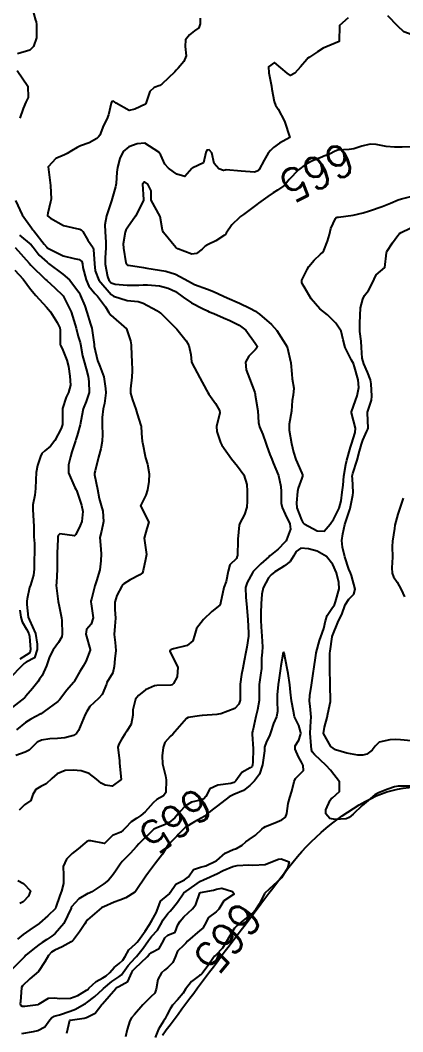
# Model space of a CAD drawing. Header units: metres. Extents: x 298520 to 308411, y 7433745 to 7450750.
# Drawn here: x 300370.5 to 300418.1, y 7446621.5 to 7446747.2 of the extents above; entities that cross this region are included whole.
import ezdxf
from ezdxf.enums import TextEntityAlignment as Align

# ---------------------------------------------------------------- set-up
doc = ezdxf.new("R2010")
doc.units = ezdxf.units.M
doc.header["$LTSCALE"] = 10
for name, color, linetype in [('Cotas', 45, 'Continuous'), ('Curvas de Nivel 1m', 11, 'Continuous'), ('Curvas de Nivel 5m', 15, 'Continuous'), ('Hidrografia', 140, 'Continuous')]:
    doc.layers.add(name, color=color, linetype=linetype)
doc.styles.add('Style-STANDARD', font='STANDARD.shx')

msp = doc.modelspace()

# ---------------------------------------------------------------- linework, layer by layer
at = {"layer": 'Curvas de Nivel 1m', "flags": 128}
for points, elevation in [([(300370.33, 7446756.31), (300371.24, 7446755.02), (300372.06, 7446753.25), (300372.09, 7446753.01), (300371.9, 7446751.38), (300371.87, 7446751.01), (300371.95, 7446749.31), (300371.99, 7446749.01), (300372.23, 7446747.96), (300372.44, 7446747.22), (300372.49, 7446747.01), (300372.55, 7446746.67), (300372.55, 7446745), (300372.18, 7446743.93), (300371.7, 7446743.49), (300370.17, 7446743.03)], 668), ([(300411.29, 7446747.48), (300410.21, 7446746.55), (300410.19, 7446744.55), (300408.18, 7446743.72), (300407.51, 7446743.26), (300406.51, 7446742.6), (300406.3, 7446742.47), (300406.17, 7446742.33), (300405.38, 7446741.39), (300404.69, 7446740.62), (300404.14, 7446740.35), (300403.74, 7446740.63), (300402.16, 7446741.96), (300401.4, 7446741.41), (300401.45, 7446740.66), (300401.77, 7446739.01), (300401.82, 7446738.65), (300402.11, 7446737.09), (300402.28, 7446736.65), (300402.6, 7446736.14), (300403.4, 7446734.64), (300404.05, 7446732.63), (300402.75, 7446731.93), (300402.03, 7446731.39), (300401.65, 7446731.03), (300401.35, 7446730.66), (300400.85, 7446729.82), (300400.25, 7446728.67), (300400.14, 7446728.53), (300400, 7446728.43), (300399.65, 7446728.33), (300398, 7446728.43), (300396.13, 7446728.59), (300396, 7446728.58), (300395.82, 7446728.54), (300395.22, 7446728.73), (300394.66, 7446729.39), (300394.37, 7446730.74), (300394.03, 7446731.09), (300393.74, 7446731.04), (300393.6, 7446730.75), (300393.3, 7446729.47), (300392, 7446728.87), (300391.93, 7446728.84), (300391.87, 7446728.77), (300390.99, 7446727.78), (300390, 7446728.08), (300389.58, 7446728.38), (300388.97, 7446728.81), (300388.5, 7446729.3), (300388.03, 7446730.44), (300387.77, 7446730.82), (300386.04, 7446731.92), (300385.05, 7446731.84), (300384.04, 7446731.47), (300383.32, 7446730.87), (300382.9, 7446730), (300382.62, 7446728.88), (300382.55, 7446728.33), (300382.45, 7446726.89), (300382.38, 7446726.48), (300381.96, 7446725.04), (300381.91, 7446724.93), (300381.9, 7446724.89), (300381.44, 7446723.4), (300381.27, 7446722.9), (300381.06, 7446721.76), (300381.08, 7446720.9), (300381.16, 7446719.63), (300381.16, 7446718.9), (300381.07, 7446717.69), (300381.09, 7446716.9), (300381.37, 7446715.36), (300381.54, 7446714.89), (300381.83, 7446714.58), (300382.33, 7446714.39), (300383.83, 7446714.26), (300385.26, 7446714.28), (300385.83, 7446714.3), (300386.36, 7446714.3), (300387.83, 7446714.18), (300388.94, 7446713.92), (300389.82, 7446713.48), (300390.8, 7446712.78), (300391.81, 7446712.08), (300393.2, 7446711.36), (300393.8, 7446711.09), (300394.03, 7446710.98), (300394.6, 7446710.74), (300395.79, 7446710.23), (300396.61, 7446709.88), (300397.77, 7446709.32), (300398.6, 7446708.69), (300399.75, 7446707.09), (300399.91, 7446706.84), (300399.99, 7446706.68), (300399.94, 7446706.47), (300399.74, 7446706.24), (300398.94, 7446705.47), (300398.52, 7446704.69), (300398.63, 7446703.76), (300399.05, 7446702.69), (300399.68, 7446700.96), (300399.74, 7446700.75), (300399.75, 7446700.68), (300399.76, 7446700.59), (300400.06, 7446698.67), (300400.16, 7446697.2), (300400.28, 7446696.67), (300400.69, 7446695.74), (300401.08, 7446694.66), (300401.21, 7446694.28), (300401.58, 7446693.25), (300401.81, 7446692.65), (300402, 7446692.21), (300402.63, 7446690.64), (300402.92, 7446689.25), (300402.96, 7446688.64), (300402.96, 7446687.18), (300403.08, 7446686.63), (300403.49, 7446685.83), (300404.06, 7446684.62), (300404.14, 7446683.96), (300403.65, 7446682.63), (300403.58, 7446682.5), (300403.45, 7446682.35), (300402.59, 7446681.49), (300401.58, 7446680.65), (300401.49, 7446680.59), (300401.43, 7446680.54), (300400.44, 7446679.64), (300399.5, 7446678.68), (300399.4, 7446678.54), (300398.76, 7446677.31), (300398.55, 7446676.69), (300398.57, 7446675.48), (300398.68, 7446674.69), (300398.78, 7446673.25), (300398.82, 7446672.69), (300398.92, 7446671.08), (300398.9, 7446670.68), (300398.69, 7446669.29), (300398.59, 7446668.69), (300398.36, 7446667.61), (300398.19, 7446666.69), (300398.05, 7446665.9), (300397.89, 7446664.69), (300397.89, 7446664.04), (300397.87, 7446662.69), (300397.71, 7446662.2), (300397.2, 7446661.67), (300395.47, 7446661), (300395.2, 7446660.95), (300394.99, 7446660.93), (300393.19, 7446660.8), (300393.15, 7446660.8), (300392.83, 7446660.75), (300391.41, 7446660.55), (300391.19, 7446660.43), (300389.77, 7446658.79), (300389.49, 7446658.47), (300389.16, 7446658.2), (300388.51, 7446657.45), (300388.3, 7446656.81), (300388.17, 7446655.78), (300388.21, 7446654.81), (300388.58, 7446653.32), (300388.69, 7446652.8), (300388.64, 7446651.24), (300388.35, 7446650.81), (300387.53, 7446650.35), (300387.06, 7446649.94), (300386.08, 7446648.83), (300385.52, 7446648.37), (300385.04, 7446648.06), (300384.32, 7446647.57), (300383.63, 7446646.86), (300383.34, 7446646.54), (300383.02, 7446646.32), (300382.01, 7446645.88), (300381, 7446644.89), (300379.3, 7446645.21), (300379.01, 7446645.22), (300378.79, 7446645.13), (300378.55, 7446644.92), (300377.71, 7446644.22), (300376.99, 7446643.67), (300376.27, 7446642.95), (300375.88, 7446642.04), (300375.91, 7446640.96), (300375.9, 7446639.91), (300375.65, 7446638.96), (300375.46, 7446638.43), (300374.97, 7446636.97), (300374.9, 7446636.84), (300373.96, 7446635.91), (300372.93, 7446634.99), (300372.9, 7446634.97), (300372.88, 7446634.96), (300371.72, 7446634.16), (300370.87, 7446633.57), (300370.17, 7446633.02)], 666), ([(300392.91, 7446747.44), (300392.92, 7446746.76), (300392.72, 7446746.26), (300392.21, 7446745.87), (300391.58, 7446745.4), (300391.08, 7446744.78), (300391.03, 7446743.94), (300391.16, 7446742.78), (300390.89, 7446742.06), (300390.15, 7446741.25), (300389.93, 7446741.01), (300389.74, 7446740.8), (300388.13, 7446739.25), (300387.87, 7446739.08), (300387.2, 7446738.83), (300386.63, 7446738.33), (300386.15, 7446736.84), (300386.13, 7446736.81), (300386.1, 7446736.78), (300384.79, 7446736.16), (300384.09, 7446736), (300382.44, 7446736.88), (300382.26, 7446737.04), (300382.11, 7446737.13), (300381.92, 7446737.08), (300381.83, 7446736.89), (300381.52, 7446735.45), (300381.28, 7446734.9), (300380.86, 7446734.11), (300380.41, 7446732.91), (300380.27, 7446732.69), (300380.05, 7446732.5), (300379.09, 7446731.97), (300378.04, 7446731.58), (300377.59, 7446731.39), (300376.91, 7446730.95), (300376.36, 7446730.62), (300376.03, 7446730.49), (300374.96, 7446730.03), (300374, 7446728.98), (300374.26, 7446726.98), (300374.29, 7446726.67), (300374.36, 7446724.98), (300374.3, 7446724.63), (300373.94, 7446723.22), (300373.9, 7446722.98), (300373.91, 7446722.96), (300373.93, 7446722.88), (300374.31, 7446722.59), (300375.92, 7446721.69), (300377.53, 7446721.33), (300377.92, 7446721.25), (300378.12, 7446721.14), (300378.31, 7446720.93), (300378.95, 7446719.88), (300379.59, 7446718.91), (300379.65, 7446718.69), (300379.77, 7446716.91), (300379.85, 7446716.06), (300380.32, 7446714.91), (300381.82, 7446713.11), (300382.14, 7446712.89), (300383.81, 7446712.39), (300385.18, 7446712.23), (300385.81, 7446712.06), (300387.51, 7446711.11), (300387.79, 7446710.96), (300387.87, 7446710.9), (300387.95, 7446710.82), (300389.77, 7446709.04), (300390, 7446708.79), (300391.16, 7446707.37), (300391.49, 7446706.77), (300391.73, 7446705.68), (300391.81, 7446704.77), (300391.86, 7446704.62), (300392.84, 7446702.76), (300393.68, 7446701.22), (300393.85, 7446700.92), (300393.97, 7446700.75), (300394.8, 7446699.58), (300395.32, 7446698.72), (300395.34, 7446698.43), (300394.95, 7446696.73), (300394.99, 7446696.1), (300395.44, 7446694.72), (300395.6, 7446694.4), (300396.79, 7446692.71), (300397.56, 7446691.77), (300398.35, 7446690.69), (300398.71, 7446689.51), (300398.75, 7446688.69), (300398.75, 7446687.45), (300398.69, 7446686.69), (300398.41, 7446685.77), (300397.83, 7446684.7), (300397.74, 7446684.44), (300397.57, 7446682.7), (300397.57, 7446682.58), (300397.54, 7446680.7), (300397.52, 7446680.61), (300397.43, 7446680.33), (300396.61, 7446679.52), (300396.39, 7446678.72), (300396.14, 7446677.47), (300395.86, 7446676.72), (300395.42, 7446674.78), (300395.43, 7446674.73), (300395.44, 7446674.65), (300395.36, 7446674.51), (300394.34, 7446673.74), (300393.33, 7446672.75), (300392.45, 7446671.63), (300392.18, 7446670.76), (300392, 7446670.07), (300391.3, 7446669.49), (300389.6, 7446669.1), (300389.3, 7446669.01), (300389.18, 7446668.92), (300389.15, 7446668.8), (300389.29, 7446668.41), (300390.11, 7446666.79), (300390.06, 7446665.59), (300389.58, 7446664.79), (300389.41, 7446664.63), (300389.24, 7446664.56), (300387.52, 7446664.53), (300387.24, 7446664.49), (300386.09, 7446663.98), (300385.22, 7446663.28), (300385.02, 7446663.05), (300384.88, 7446662.85), (300384.53, 7446661.52), (300384.52, 7446660.86), (300384.31, 7446659.73), (300383.79, 7446658.86), (300383.53, 7446658.5), (300383.16, 7446657.89), (300382.77, 7446657.26), (300382.67, 7446656.87), (300382.85, 7446655.15), (300382.88, 7446654.87), (300383.09, 7446652.87), (300381.94, 7446652.02), (300381.09, 7446652.16), (300380.59, 7446652.4), (300379.99, 7446652.91), (300379.1, 7446653.59), (300378.12, 7446653.92), (300377.11, 7446654.02), (300376.1, 7446653.95), (300375.11, 7446653.56), (300374.47, 7446652.97), (300373.77, 7446652.31), (300373.09, 7446651.96), (300372.48, 7446651.6), (300372.08, 7446651), (300371.83, 7446650.24), (300371.06, 7446649.7), (300370.4, 7446649.02)], 667), ([(300433.65, 7446748.28), (300433.58, 7446746.91), (300433.44, 7446746.28), (300432.87, 7446745.62), (300432.21, 7446745.66), (300431.58, 7446745.67), (300430.21, 7446745.7), (300429.03, 7446746.33), (300428.22, 7446747), (300427.48, 7446747.09), (300426.22, 7446746.68), (300425.98, 7446746.6), (300425.34, 7446746.37), (300424.21, 7446746.03), (300422.85, 7446745.76), (300422.21, 7446745.65), (300421.27, 7446745.49), (300420.2, 7446745.4), (300419.26, 7446745.39), (300418.21, 7446745.75), (300417.49, 7446746.47), (300416.23, 7446747.75)], 666), ([(300370.15, 7446740.97), (300371.47, 7446739.02), (300371.52, 7446737.6), (300371.23, 7446737.02), (300370.87, 7446736.25), (300370.48, 7446735.03)], 668), ([(300369.95, 7446724.78), (300370.78, 7446723.02), (300371.92, 7446721.41), (300372.08, 7446721.17), (300372.2, 7446721.01), (300373.49, 7446719.39), (300373.83, 7446718.98), (300373.85, 7446718.95), (300373.88, 7446718.93), (300374.02, 7446718.84), (300375.87, 7446717.94), (300377.22, 7446717.59), (300377.87, 7446717.46), (300378.17, 7446717.23), (300378.25, 7446716.93), (300378.33, 7446716.46), (300378.72, 7446714.93), (300379.06, 7446714.16), (300379.82, 7446713.25), (300380.13, 7446712.91), (300381.11, 7446711.59), (300381.54, 7446710.89), (300381.79, 7446710.55), (300383.76, 7446708.87), (300384.23, 7446707.34), (300384.32, 7446706.86), (300384.38, 7446705.51), (300384.41, 7446704.86), (300384.46, 7446703.62), (300384.41, 7446702.86), (300384.22, 7446701.41), (300384.24, 7446700.86), (300384.48, 7446700.04), (300384.89, 7446698.85), (300385.07, 7446698.28), (300385.54, 7446696.84), (300385.56, 7446696.77), (300385.61, 7446695.89), (300385.7, 7446694.84), (300385.72, 7446694.72), (300386.12, 7446692.83), (300386.36, 7446692.04), (300386.58, 7446690.83), (300386.5, 7446689.87), (300386.36, 7446688.83), (300386.16, 7446688.19), (300385.5, 7446686.84), (300386.51, 7446684.83), (300386.27, 7446684.04), (300385.94, 7446682.84), (300386.02, 7446682.26), (300386.21, 7446680.83), (300386.09, 7446680.17), (300385.83, 7446678.84), (300385.72, 7446678.52), (300385.4, 7446678.3), (300384.21, 7446677.67), (300383.39, 7446677.18), (300383.23, 7446677.02), (300383.14, 7446676.87), (300382.55, 7446675.7), (300382.27, 7446674.88), (300382.27, 7446673.96), (300382.39, 7446672.88), (300382.3, 7446671.9), (300382.19, 7446670.88), (300382.32, 7446669.87), (300382.43, 7446668.88), (300382.31, 7446667.85), (300382.19, 7446666.88), (300382.04, 7446666.09), (300381.3, 7446664.89), (300381.28, 7446664.85), (300381.24, 7446664.71), (300380.71, 7446663.41), (300380.27, 7446662.9), (300379.2, 7446661.91), (300378.81, 7446661.32), (300378.59, 7446660.93), (300378.17, 7446659.95), (300377.79, 7446658.93), (300377.54, 7446658.56), (300377.16, 7446658.32), (300376.07, 7446658.04), (300375.16, 7446657.96), (300374.22, 7446657.91), (300373.15, 7446657.74), (300372.65, 7446657.5), (300372.12, 7446657), (300371.63, 7446656.51), (300371.14, 7446656.24), (300369.96, 7446655.85)], 668), ([(300419.16, 7446657.66), (300417.81, 7446657.8), (300417.16, 7446657.81), (300416.48, 7446657.79), (300415.15, 7446657.47), (300414.66, 7446656.98), (300414.28, 7446656.5), (300413.63, 7446656.01), (300413.14, 7446655.87), (300412.5, 7446655.88), (300411.14, 7446656.14), (300409.74, 7446656.55), (300409.15, 7446656.95), (300408.25, 7446658.57), (300408.38, 7446659.37), (300408.7, 7446660.56), (300408.77, 7446661), (300409.12, 7446662.56), (300409.13, 7446662.64), (300409.06, 7446664.56), (300409.05, 7446664.75), (300409.03, 7446666.56), (300409.02, 7446666.8), (300409.03, 7446668.56), (300409.05, 7446668.8), (300409.3, 7446670.56), (300409.31, 7446670.64), (300410.1, 7446672.55), (300410.52, 7446673.37), (300410.95, 7446674.54), (300411.37, 7446675.26), (300412.02, 7446675.88), (300412.16, 7446676.52), (300411.72, 7446678.21), (300411.6, 7446678.53), (300411.41, 7446678.99), (300410.88, 7446680.54), (300410.61, 7446681.71), (300410.54, 7446682.54), (300410.63, 7446683.37), (300410.88, 7446684.54), (300411.5, 7446686.41), (300411.54, 7446686.49), (300411.55, 7446686.53), (300411.87, 7446688.18), (300411.91, 7446688.53), (300411.83, 7446690.25), (300411.82, 7446690.53), (300411.89, 7446690.86), (300412.44, 7446692.52), (300412.73, 7446693.66), (300412.95, 7446694.52), (300413.12, 7446695), (300413.62, 7446696.12), (300413.75, 7446696.38), (300413.78, 7446696.51), (300413.72, 7446698.43), (300413.73, 7446698.51), (300414.19, 7446699.98), (300414.26, 7446700.5), (300414.18, 7446702.01), (300414.07, 7446702.51), (300413.7, 7446703.45), (300413.26, 7446704.51), (300413.03, 7446705.21), (300412.97, 7446706.52), (300412.94, 7446707.33), (300412.76, 7446708.52), (300412.75, 7446709.55), (300412.78, 7446710.52), (300412.85, 7446711.47), (300413.13, 7446712.52), (300413.35, 7446712.99), (300413.82, 7446713.6), (300414.31, 7446714.5), (300414.79, 7446715.55), (300415.86, 7446716.48), (300416.07, 7446718.29), (300416.13, 7446718.48), (300416.84, 7446719.53), (300417.48, 7446720.46), (300417.69, 7446720.68), (300417.91, 7446720.82), (300419.01, 7446721.36)], 666), ([(300370.44, 7446720.49), (300371.89, 7446719.29), (300372.13, 7446719.01), (300372.89, 7446718.02), (300373.86, 7446717.12), (300374.05, 7446716.98), (300375.84, 7446715.65), (300376.66, 7446714.95), (300377.82, 7446713.39), (300377.97, 7446713.09), (300378.03, 7446712.94), (300378.56, 7446711.69), (300378.81, 7446710.92), (300379.27, 7446709.42), (300379.42, 7446708.92), (300379.48, 7446708.64), (300379.71, 7446706.91), (300379.72, 7446706.88), (300379.74, 7446706.68), (300380.13, 7446704.91), (300380.42, 7446704.2), (300380.92, 7446702.9), (300381.14, 7446701.43), (300381.15, 7446700.9), (300380.99, 7446699.56), (300380.83, 7446698.9), (300380.7, 7446697.83), (300380.72, 7446696.9), (300380.77, 7446695.74), (300380.73, 7446694.9), (300380.54, 7446693.95), (300380.27, 7446692.9), (300379.84, 7446691.2), (300379.77, 7446690.92), (300379.78, 7446690.69), (300380.13, 7446688.91), (300380.36, 7446687.75), (300380.59, 7446686.9), (300380.78, 7446686.19), (300380.86, 7446684.9), (300380.64, 7446683.72), (300380.44, 7446682.91), (300380.49, 7446681.95), (300380.58, 7446680.9), (300380.56, 7446680.04), (300380.44, 7446678.9), (300380.03, 7446677.55), (300379.8, 7446676.91), (300379.37, 7446675.25), (300379.29, 7446675), (300379.29, 7446674.92), (300379.36, 7446674.67), (300379.6, 7446672.92), (300379.33, 7446672.16), (300378.76, 7446671.48), (300378.67, 7446670.93), (300379.23, 7446668.99), (300379.23, 7446668.92), (300378.68, 7446667.52), (300378.36, 7446666.93), (300377.92, 7446666.27), (300377.24, 7446665.02), (300377.21, 7446664.97), (300377.19, 7446664.94), (300376.26, 7446663.92), (300375.56, 7446662.96), (300375.42, 7446662.75), (300375.21, 7446662.54), (300373.51, 7446661.3), (300373.19, 7446661.06), (300373.15, 7446661.03), (300373.08, 7446660.99), (300371.85, 7446660.34), (300371.18, 7446659.95), (300370.05, 7446659.03)], 669), ([(300369.85, 7446716.14), (300370.87, 7446715.02), (300371.82, 7446713.76), (300372.48, 7446713), (300373.8, 7446711.53), (300374.06, 7446711.25), (300374.3, 7446710.98), (300375.11, 7446709.63), (300375.44, 7446708.96), (300375.5, 7446708.7), (300375.49, 7446706.96), (300375.54, 7446706.76), (300375.74, 7446706.39), (300376.31, 7446704.95), (300376.51, 7446704.15), (300376.7, 7446702.95), (300376.78, 7446701.85), (300376.53, 7446700.95), (300376.24, 7446700.38), (300375.77, 7446698.96), (300375.77, 7446698.84), (300375.78, 7446696.96), (300375.76, 7446696.82), (300375.62, 7446696.46), (300374.83, 7446694.97), (300374.29, 7446694.28), (300373.58, 7446693.69), (300373.22, 7446693.35), (300373.05, 7446693), (300372.69, 7446691.87), (300372.52, 7446691), (300372.45, 7446690.09), (300372.42, 7446689), (300372.34, 7446688.18), (300372.11, 7446687), (300372.08, 7446686.42), (300372.19, 7446685), (300372.2, 7446684.27), (300372.23, 7446683), (300372.28, 7446682.17), (300372.29, 7446681), (300372.26, 7446680.17), (300372.24, 7446679), (300372.16, 7446678.24), (300371.79, 7446677.01), (300371.69, 7446676.69), (300371.37, 7446675.28), (300371.35, 7446675.01), (300371.36, 7446674.6), (300371.51, 7446673.01), (300371.69, 7446672.65), (300372.43, 7446671), (300372.62, 7446669.67), (300372.62, 7446669), (300372.31, 7446667.97), (300371.27, 7446667.41), (300371.01, 7446667.27), (300370.76, 7446667.02), (300369.25, 7446665.45)], 671), ([(300418.16, 7446687.81), (300417.69, 7446686.46), (300417.65, 7446686.31), (300417.49, 7446685.83), (300417.12, 7446684.47), (300417.05, 7446684.05), (300416.84, 7446682.47), (300416.78, 7446681.8), (300416.81, 7446680.47), (300416.72, 7446679.17), (300416.77, 7446678.47), (300416.96, 7446678.03), (300417.39, 7446677.36), (300417.9, 7446676.45), (300418.3, 7446675.53)], 666), ([(300370.48, 7446673.89), (300370.6, 7446673.02), (300370.76, 7446672.45), (300371.32, 7446671.53), (300371.61, 7446671.01), (300371.69, 7446670.62), (300371.81, 7446669), (300371.7, 7446668.59), (300371.28, 7446668.32), (300370.48, 7446667.82)], 672), ([(300370.22, 7446640.29), (300370.94, 7446639.92), (300371.82, 7446639), (300371.56, 7446638.37), (300370.91, 7446637.64), (300370.48, 7446637.45)], 667), ([(300376.33, 7446621.33), (300376.7, 7446622.94), (300376.74, 7446622.96), (300378.47, 7446623.2), (300378.75, 7446623.26), (300379.84, 7446623.82), (300380.68, 7446624.9), (300380.72, 7446624.95), (300380.76, 7446624.99), (300382.43, 7446626.88), (300382.61, 7446627.05), (300382.79, 7446627.13), (300383.91, 7446627.74), (300384.4, 7446628.85), (300384.54, 7446629.12), (300384.82, 7446629.41), (300386.33, 7446630.83), (300386.56, 7446631.1), (300386.84, 7446631.34), (300387.82, 7446631.84), (300388.34, 7446632.81), (300388.51, 7446633.16), (300388.87, 7446633.52), (300389.81, 7446633.86), (300390.14, 7446634.79), (300390.42, 7446635.26), (300390.89, 7446635.77), (300391.96, 7446636.76), (300392.37, 7446637.3), (300392.88, 7446638.75), (300392.93, 7446638.8), (300394.57, 7446639.1), (300394.94, 7446639.21), (300395.58, 7446639.36), (300396.94, 7446638.94), (300397.1, 7446638.7), (300397.07, 7446638.56), (300396.93, 7446638.47), (300395.85, 7446637.79), (300395.21, 7446636.73), (300394.9, 7446636.39), (300393.92, 7446635.72), (300393.46, 7446634.74), (300393.24, 7446634.39), (300392.88, 7446634.1), (300391.34, 7446632.77), (300391.12, 7446632.52), (300390.86, 7446632.26), (300390.1, 7446631.53), (300389.81, 7446630.79), (300389.49, 7446630.13), (300388.82, 7446629.45), (300388.45, 7446629.17), (300388.11, 7446628.81), (300387.63, 7446627.98), (300387.44, 7446626.81), (300387.28, 7446626.32), (300386.77, 7446625.83), (300385.77, 7446624.83), (300384.75, 7446623.66), (300384.37, 7446623.23), (300384.16, 7446622.86), (300383.82, 7446621.77), (300383.62, 7446620.86)], 666)]:
    msp.add_lwpolyline(points, dxfattribs=dict(at, elevation=elevation))
at = {"layer": 'Curvas de Nivel 1m', "elevation": 664, "flags": 128}
msp.add_lwpolyline([(300403.28, 7446668.72), (300403.25, 7446668.66), (300403.24, 7446668.63), (300402.92, 7446666.98), (300402.88, 7446666.63), (300402.68, 7446665.21), (300402.59, 7446664.64), (300402.47, 7446663.39), (300402.49, 7446662.64), (300402.53, 7446661.3), (300402.4, 7446660.64), (300402.04, 7446659.79), (300401.65, 7446658.65), (300401.52, 7446658.29), (300401.16, 7446657.58), (300400.92, 7446656.88), (300400.9, 7446656.65), (300400.89, 7446656.4), (300400.64, 7446654.66), (300400.27, 7446653.51), (300399.65, 7446652.67), (300399.38, 7446652.39), (300399.09, 7446652.1), (300398.28, 7446651.49), (300397.08, 7446650.98), (300396.52, 7446650.71), (300395.06, 7446649.57), (300394.57, 7446649.22), (300393.96, 7446648.74), (300393.5, 7446648.29), (300393.04, 7446648.04), (300392.19, 7446647.61), (300391.02, 7446646.87), (300390.97, 7446646.82), (300390.92, 7446646.77), (300389, 7446644.83), (300388.99, 7446644.82), (300388.97, 7446644.8), (300388.22, 7446643.58), (300387.65, 7446642.81), (300387.35, 7446642.44), (300386.97, 7446641.97), (300386.48, 7446641.31), (300386.15, 7446640.83), (300384.93, 7446639.05), (300384.86, 7446638.93), (300384.78, 7446638.85), (300383.65, 7446638.13), (300382.92, 7446637.84), (300382.2, 7446637.59), (300380.91, 7446637.04), (300380.8, 7446636.99), (300380.64, 7446636.89), (300378.89, 7446635.41), (300378.67, 7446635.13), (300378.55, 7446634.92), (300377.89, 7446633.92), (300377.15, 7446632.94), (300377.01, 7446632.79), (300376.86, 7446632.68), (300375.75, 7446632.06), (300374.84, 7446631.65), (300374.41, 7446631.4), (300374.04, 7446630.98), (300373.6, 7446630.21), (300372.81, 7446628.99), (300371.73, 7446628.07), (300370.79, 7446627.21), (300370.69, 7446627.01), (300370.54, 7446625.24), (300370.53, 7446625.01), (300370.57, 7446624.82), (300370.76, 7446624.68), (300371.08, 7446624.69), (300372.76, 7446624.91), (300372.81, 7446624.94), (300372.87, 7446624.99), (300374.06, 7446625.69), (300374.77, 7446625.73), (300375.45, 7446625.64), (300376.77, 7446625.67), (300377.69, 7446626.01), (300378.78, 7446626.67), (300378.93, 7446626.77), (300379.07, 7446626.92), (300379.96, 7446627.74), (300380.8, 7446628.22), (300381.22, 7446628.47), (300381.65, 7446628.88), (300382.21, 7446629.49), (300382.82, 7446629.98), (300383.27, 7446630.42), (300383.56, 7446630.86), (300384.02, 7446631.69), (300384.86, 7446632.43), (300385.07, 7446632.64), (300385.22, 7446632.84), (300386.05, 7446634.01), (300386.59, 7446634.82), (300386.89, 7446635.32), (300387.42, 7446636.29), (300387.63, 7446636.81), (300387.98, 7446637.74), (300388.93, 7446638.52), (300389.08, 7446638.65), (300389.16, 7446638.8), (300389.89, 7446639.85), (300390.95, 7446640.39), (300391.44, 7446640.77), (300392.08, 7446641.65), (300392.96, 7446641.95), (300393.59, 7446642.12), (300394.91, 7446642.73), (300394.95, 7446642.75), (300394.97, 7446642.78), (300396.01, 7446643.69), (300396.99, 7446644.14), (300397.41, 7446644.28), (300398.14, 7446644.69), (300398.6, 7446645.09), (300399.01, 7446645.39), (300399.77, 7446645.92), (300400.56, 7446646.66), (300400.8, 7446646.89), (300401.03, 7446647.03), (300402.2, 7446647.47), (300403.04, 7446647.82), (300403.51, 7446648.16), (300403.69, 7446648.62), (300403.84, 7446649.85), (300404.05, 7446650.62), (300404.31, 7446651.39), (300404.58, 7446652.62), (300404.74, 7446652.97), (300405.1, 7446653.32), (300405.74, 7446653.97), (300405.72, 7446654.6), (300405.51, 7446654.99), (300405.13, 7446655.67), (300404.73, 7446656.61), (300404.73, 7446657.03), (300405.16, 7446657.73), (300405.39, 7446658.39), (300405.41, 7446658.61), (300405.39, 7446658.83), (300405.18, 7446659.56), (300404.65, 7446660.62), (300404.49, 7446661.33), (300404.28, 7446662.62), (300404.14, 7446663.71), (300404.07, 7446664.62), (300403.85, 7446666.03), (300403.73, 7446666.63), (300403.33, 7446668.58), (300403.32, 7446668.63)], close=True, dxfattribs=at)
at = {"layer": 'Curvas de Nivel 5m', "flags": 128}
for points, elevation in [([(300419.04, 7446731.45), (300418.04, 7446731.42), (300417.07, 7446731.44), (300416.04, 7446731.51), (300414.79, 7446731.75), (300414.04, 7446731.8), (300413, 7446731.56), (300412.03, 7446731.21), (300411.44, 7446731.13), (300410.03, 7446731.06), (300409.67, 7446730.92), (300409, 7446730.57), (300408.3, 7446730.29), (300408.02, 7446730.19), (300406.87, 7446729.73), (300406.01, 7446729.27), (300405.14, 7446728.61), (300403.99, 7446727.39), (300403.64, 7446726.98), (300403.29, 7446726.64), (300402.53, 7446726.09), (300401.97, 7446725.74), (300401.31, 7446725.31), (300400.43, 7446724.67), (300400.15, 7446724.46), (300399.95, 7446724.31), (300398.28, 7446723.04), (300397.93, 7446722.79), (300397.88, 7446722.75), (300397.81, 7446722.7), (300396.84, 7446721.79), (300396.12, 7446720.72), (300396.04, 7446720.59), (300395.91, 7446720.47), (300394.85, 7446719.79), (300393.89, 7446719.35), (300393.52, 7446719.12), (300393.14, 7446718.76), (300392.44, 7446718.2), (300391.88, 7446718.11), (300390.11, 7446718.79), (300389.89, 7446718.95), (300388.35, 7446720.81), (300388.21, 7446721.11), (300387.93, 7446722.82), (300386.81, 7446724.83), (300386.79, 7446726.01), (300386.41, 7446726.84), (300385.99, 7446727.1), (300385.72, 7446726.84), (300385.87, 7446724.93), (300385.87, 7446724.84), (300385.82, 7446724.72), (300384.87, 7446722.86), (300383.92, 7446721.49), (300383.66, 7446721.13), (300383.57, 7446720.87), (300383.34, 7446719.43), (300383.35, 7446718.88), (300383.67, 7446717.07), (300383.73, 7446716.87), (300383.86, 7446716.78), (300383.98, 7446716.75), (300385.86, 7446716.47), (300386.28, 7446716.41), (300387.85, 7446716.16), (300388.65, 7446716.01), (300389.85, 7446715.64), (300391.46, 7446714.77), (300391.83, 7446714.56), (300392.21, 7446714.38), (300393.82, 7446713.79), (300394.57, 7446713.48), (300395.81, 7446712.92), (300396.27, 7446712.72), (300397.81, 7446712.03), (300399.07, 7446711.42), (300399.8, 7446711.04), (300400.01, 7446710.89), (300400.28, 7446710.67), (300401.77, 7446709.37), (300402.44, 7446708.64), (300403.74, 7446706.63), (300404.19, 7446704.62), (300404.29, 7446703.21), (300404.36, 7446702.62), (300404.53, 7446701.46), (300404.45, 7446700.62), (300404.35, 7446699.93), (300404.24, 7446698.62), (300403.99, 7446696.99), (300403.95, 7446696.63), (300403.97, 7446696.27), (300404.27, 7446694.62), (300404.5, 7446693.53), (300404.78, 7446692.62), (300405.56, 7446690.92), (300405.63, 7446690.69), (300405.64, 7446690.61), (300405.62, 7446690.54), (300405.55, 7446690.3), (300405.09, 7446689.05), (300405.02, 7446688.62), (300404.88, 7446687.24), (300404.94, 7446686.62), (300405.49, 7446685.1), (300405.65, 7446684.77), (300405.83, 7446684.6), (300407.47, 7446683.76), (300408.32, 7446683.72), (300409.07, 7446684.56), (300409.23, 7446684.81), (300409.49, 7446685.15), (300410.2, 7446686.55), (300410.43, 7446687.46), (300410.57, 7446688.54), (300410.67, 7446689.41), (300410.78, 7446690.54), (300411.01, 7446691.98), (300411.13, 7446692.54), (300411.59, 7446694.13), (300411.71, 7446694.53), (300412.16, 7446695.98), (300412.21, 7446696.52), (300411.74, 7446698.43), (300411.74, 7446698.53), (300412.23, 7446699.95), (300412.42, 7446700.52), (300412.63, 7446701.57), (300412.56, 7446702.52), (300412.1, 7446704.13), (300411.95, 7446704.53), (300411.72, 7446704.97), (300410.93, 7446706.54), (300410.7, 7446707.5), (300410.42, 7446708.55), (300409.78, 7446709.57), (300408.73, 7446710.57), (300407.8, 7446711.34), (300406.71, 7446712.59), (300405.83, 7446714.07), (300405.63, 7446714.41), (300405.55, 7446714.6), (300405.56, 7446714.88), (300405.85, 7446715.49), (300406.22, 7446716.24), (300406.42, 7446716.59), (300407.07, 7446717.39), (300407.88, 7446718.13), (300408.11, 7446718.34), (300408.27, 7446718.58), (300408.74, 7446719.73), (300408.97, 7446720.57), (300409.17, 7446721.31), (300409.73, 7446722.56), (300409.83, 7446722.67), (300409.93, 7446722.71), (300410.09, 7446722.72), (300411.94, 7446722.97), (300413.19, 7446723.27), (300413.94, 7446723.5), (300415.53, 7446724.07), (300415.95, 7446724.22), (300416.14, 7446724.29), (300416.56, 7446724.47), (300417.53, 7446724.89), (300417.96, 7446725), (300419.11, 7446725.31)], 665), ([(300369.88, 7446718.96), (300371.64, 7446717.01), (300371.86, 7446716.78), (300373.68, 7446714.99), (300373.83, 7446714.86), (300374.81, 7446713.96), (300375.81, 7446713.01), (300375.85, 7446712.96), (300375.9, 7446712.87), (300376.84, 7446710.95), (300377.37, 7446709.34), (300377.47, 7446708.94), (300377.75, 7446707.9), (300377.96, 7446707.15), (300378.01, 7446706.94), (300378.28, 7446705.49), (300378.42, 7446704.93), (300378.73, 7446703.9), (300378.97, 7446702.92), (300379.07, 7446702.31), (300379.1, 7446700.92), (300378.74, 7446699.84), (300378.35, 7446698.93), (300378.07, 7446697.37), (300377.99, 7446696.93), (300377.61, 7446695.61), (300377.45, 7446695.1), (300377.4, 7446694.94), (300376.96, 7446693.57), (300376.76, 7446692.95), (300376.54, 7446691.97), (300376.51, 7446690.95), (300377.32, 7446689.15), (300377.46, 7446688.94), (300377.52, 7446688.79), (300378.13, 7446686.93), (300378.29, 7446686.14), (300378.17, 7446684.93), (300377.99, 7446684.42), (300377.46, 7446683.29), (300377.27, 7446683.13), (300375.46, 7446683.39), (300375.23, 7446683.19), (300375.19, 7446682.96), (300375.19, 7446682.7), (300375.13, 7446680.96), (300375.13, 7446680.66), (300375.13, 7446678.96), (300375.03, 7446677.33), (300375.01, 7446676.97), (300375.03, 7446676.61), (300375.24, 7446674.96), (300375.35, 7446674.4), (300375.66, 7446672.96), (300375.68, 7446672.6), (300375.73, 7446670.96), (300375.69, 7446670.58), (300375.3, 7446669.86), (300374.62, 7446668.97), (300374.17, 7446668.09), (300373.81, 7446666.98), (300373.25, 7446665.79), (300372.94, 7446665.3), (300372.73, 7446665), (300372.07, 7446664.16), (300371.22, 7446663.19), (300371.13, 7446663.09), (300371.06, 7446663.01), (300369.2, 7446661.53)], 670), ([(300419.09, 7446652.03), (300417.53, 7446652.01), (300417.09, 7446651.93), (300416.24, 7446651.63), (300415.08, 7446651.18), (300414.64, 7446650.93), (300414.1, 7446650.5), (300413.54, 7446650.03), (300413.06, 7446649.63), (300411.91, 7446648.53), (300411.45, 7446648.13), (300411.04, 7446647.97), (300409.71, 7446647.88), (300409.04, 7446648.01), (300408.55, 7446648.57), (300408.54, 7446649.08), (300409.07, 7446650.27), (300409.18, 7446650.45), (300409.34, 7446650.56), (300410.25, 7446651.38), (300410.25, 7446652.55), (300409.11, 7446654.01), (300408.58, 7446654.57), (300407.14, 7446655.97), (300406.84, 7446656.28), (300406.74, 7446656.59), (300406.69, 7446657.04), (300406.58, 7446658.59), (300406.68, 7446660.08), (300406.71, 7446660.59), (300406.57, 7446661.95), (300406.51, 7446662.59), (300406.53, 7446663.28), (300406.76, 7446664.59), (300407, 7446666.33), (300407.03, 7446666.58), (300407.28, 7446668.26), (300407.31, 7446668.55), (300407.32, 7446668.58), (300407.74, 7446670.14), (300407.89, 7446670.57), (300408.27, 7446671.62), (300408.48, 7446672.57), (300408.69, 7446673.22), (300409.36, 7446674.21), (300409.51, 7446674.41), (300409.59, 7446674.56), (300409.75, 7446674.94), (300410.2, 7446676.55), (300410.16, 7446677.32), (300409.85, 7446678.55), (300409.42, 7446679.58), (300408.62, 7446680.57), (300407.44, 7446681.22), (300406.36, 7446681.51), (300405.44, 7446681.58), (300404.85, 7446681.2), (300404.5, 7446680.62), (300404.08, 7446679.96), (300403.41, 7446679.42), (300402.92, 7446679.12), (300402.18, 7446678.64), (300401.74, 7446678.3), (300401.4, 7446677.9), (300400.73, 7446676.66), (300400.58, 7446675.87), (300400.5, 7446674.66), (300400.43, 7446673.58), (300400.43, 7446672.66), (300400.49, 7446671.82), (300400.58, 7446670.66), (300400.64, 7446669.32), (300400.61, 7446668.66), (300400.55, 7446667.94), (300400.53, 7446666.66), (300400.42, 7446665.83), (300400.23, 7446664.67), (300400.24, 7446663.65), (300400.25, 7446662.66), (300400.05, 7446661.52), (300399.84, 7446660.67), (300399.45, 7446658.95), (300399.38, 7446658.68), (300399.36, 7446658.48), (300399.48, 7446656.68), (300399.46, 7446655.01), (300399.43, 7446654.68), (300399.35, 7446654.45), (300399.12, 7446654.28), (300398.07, 7446653.73), (300397.35, 7446652.7), (300397.23, 7446652.56), (300397.09, 7446652.48), (300396.72, 7446652.34), (300395.09, 7446652.15), (300394.12, 7446651.7), (300393.62, 7446650.74), (300393.36, 7446650.46), (300393.07, 7446650.33), (300391.81, 7446650.02), (300391.06, 7446649.58), (300390.34, 7446648.78), (300389.74, 7446648.09), (300389.03, 7446647.51), (300388.56, 7446647.27), (300387.44, 7446646.82), (300387.16, 7446646.68), (300387.02, 7446646.57), (300385.27, 7446644.85), (300385, 7446644.54), (300384.2, 7446643.65), (300383.4, 7446642.87), (300383.2, 7446642.65), (300382.97, 7446642.32), (300382.39, 7446641.45), (300381.97, 7446640.88), (300381.49, 7446640.34), (300380.94, 7446639.9), (300379.42, 7446638.91), (300379.11, 7446638.74), (300378.93, 7446638.67), (300377.82, 7446638.03), (300376.9, 7446637.03), (300376.87, 7446636.97), (300376.86, 7446636.94), (300376.84, 7446636.88), (300375.96, 7446634.95), (300374.87, 7446633.72), (300374.45, 7446633.4), (300373.82, 7446632.98), (300373.25, 7446632.59), (300372.85, 7446632.3), (300372.1, 7446631.74), (300371.24, 7446631.01), (300371.04, 7446630.8), (300370.83, 7446630.59), (300369.29, 7446629.03)], 665), ([(300370.72, 7446621.27), (300372.19, 7446621.52), (300372.72, 7446621.65), (300373.6, 7446622.11), (300374.19, 7446622.98), (300374.44, 7446623.28), (300374.75, 7446623.44), (300375.39, 7446623.6), (300376.75, 7446624.06), (300377.38, 7446624.31), (300378.49, 7446624.92), (300378.66, 7446625.03), (300378.76, 7446625.1), (300379.79, 7446625.89), (300380.78, 7446626.8), (300380.89, 7446626.9), (300381.92, 7446627.75), (300382.8, 7446628.34), (300383.11, 7446628.57), (300383.31, 7446628.87), (300383.93, 7446629.75), (300384.83, 7446630.68), (300384.99, 7446630.85), (300385.8, 7446631.89), (300386.46, 7446632.83), (300386.87, 7446633.33), (300387.58, 7446634.11), (300387.98, 7446634.81), (300388.29, 7446635.4), (300388.9, 7446636.21), (300389.19, 7446636.51), (300389.44, 7446636.79), (300390.08, 7446637.62), (300390.88, 7446638.78), (300390.9, 7446638.81), (300390.93, 7446638.83), (300391.1, 7446638.95), (300392.95, 7446640.2), (300393.31, 7446640.38), (300394.13, 7446640.74), (300394.7, 7446640.99), (300394.96, 7446641.11), (300395.77, 7446641.53), (300396.97, 7446642.02), (300397.5, 7446642.17), (300398.97, 7446642.24), (300399.46, 7446642.19), (300400.97, 7446642.27), (300401.89, 7446642.65), (300402.65, 7446642.97), (300402.98, 7446643), (300403.96, 7446642.62), (300403.76, 7446641.83), (300403.03, 7446640.63), (300402.99, 7446640.59), (300402.95, 7446640.55), (300402.03, 7446639.73), (300400.93, 7446638.73), (300400.91, 7446638.69), (300400.9, 7446638.66), (300400.23, 7446637.35), (300399.77, 7446636.67), (300399.37, 7446636.2), (300398.89, 7446635.83), (300398.24, 7446635.33), (300397.49, 7446634.69), (300397.19, 7446634.39), (300396.88, 7446633.94), (300396.17, 7446632.71), (300395.68, 7446631.88), (300394.84, 7446631.02), (300394.69, 7446630.88), (300394.58, 7446630.73), (300393.87, 7446629.69), (300393.14, 7446628.75), (300392.97, 7446628.59), (300392.81, 7446628.51), (300391.81, 7446627.75), (300391.08, 7446626.78), (300390.78, 7446626.31), (300390.07, 7446625.48), (300389.48, 7446624.79), (300389.18, 7446624.37), (300388.75, 7446623.58), (300388.49, 7446623.06), (300388.33, 7446622.8), (300387.7, 7446621.84), (300387.3, 7446620.81)], 665)]:
    msp.add_lwpolyline(points, dxfattribs=dict(at, elevation=elevation))
at = {"layer": 'Hidrografia'}
msp.add_lwpolyline([(300388.2, 7446621.07, -0.00437), (300403.94, 7446641.96, -0.110389), (300414.16, 7446650.5, -0.112526), (300419.55, 7446651.89), (300441.27, 7446645.99), (300454.52, 7446641.63, -0.006151), (300458.93, 7446640.12, -0.063619), (300462.68, 7446638.22, 0.142802), (300465.41, 7446637.34, -0.05097), (300472.82, 7446636.36, -0.354623), (300477.12, 7446630.77, -0.091797), (300474.34, 7446617.63, 0.097273)], format="xyb", dxfattribs=at)

# ---------------------------------------------------------------- texts
at = {"layer": 'Cotas', "style": 'Style-STANDARD'}
for rotation, p in [(206.9042, (300407.47, 7446728.26, 665)), (216.248, (300389.9, 7446647.7, 665)), (230.0853, (300396.37, 7446633.13, 665))]:
    msp.add_text('665', height=4, rotation=rotation, dxfattribs=at).set_placement(p, align=Align.MIDDLE_CENTER)

doc.saveas('drawing.dxf')
